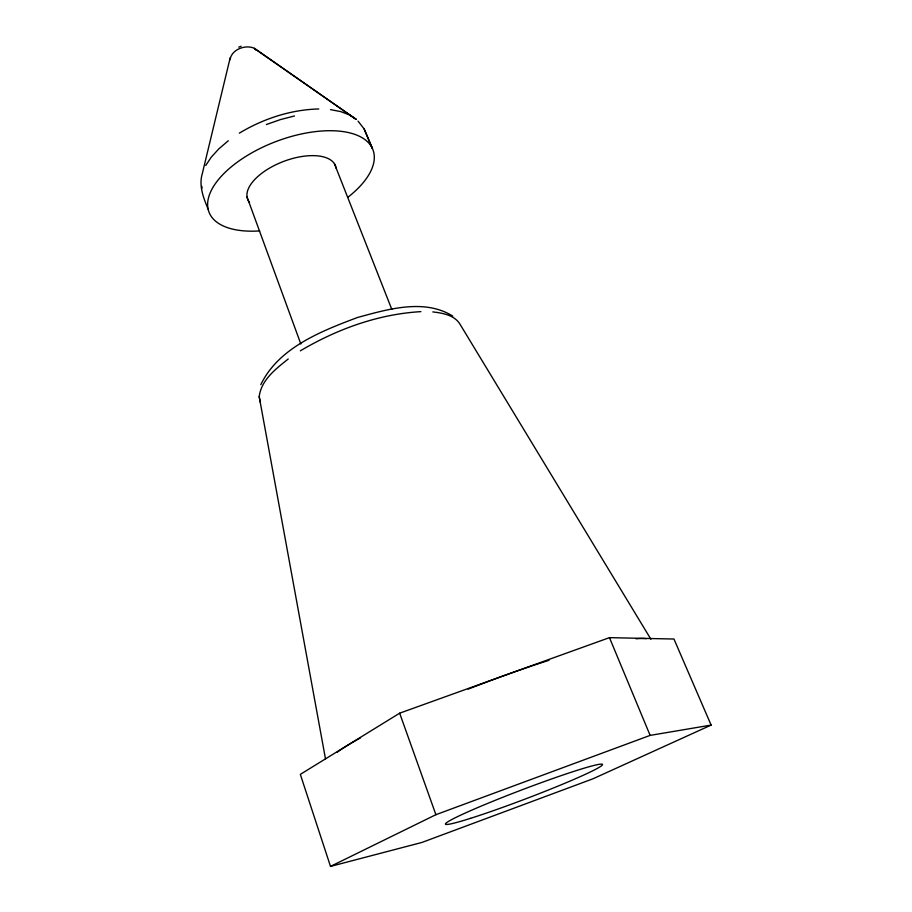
<?xml version="1.0" encoding="UTF-8"?>
<svg xmlns="http://www.w3.org/2000/svg" width="912" height="912" viewBox="0 0 912 912"><rect width="100%" height="100%" fill="white"/><g stroke="black" fill="none" stroke-linecap="round" stroke-linejoin="round"><path stroke-width="1.37" d="M230.109 59.747C231.283 49.453 245.67 44.221 254.425 48.336L355.942 119.21M325.47 758.761L259.202 396.629C261.197 379.905 276.005 368.79 288.226 358.975M230.246 57.547L202.327 173.531C198.565 185.717 203.547 197.972 208.107 209.133M260.786 384.693C278.639 347.563 321.355 331.124 357.561 317.467C387.6 309.339 424.137 298.258 452.751 316.088M205.736 165.46L211.288 157.138L218.869 148.827L228.296 140.744M399.661 713.184L300.333 774.368L330.497 866.4L421.914 842.449L593.039 778.768L711.121 725.086L673.957 639.027L609.467 637.648L399.661 713.184L435.902 814.69L330.497 866.4M300.333 350.835C336.904 329.175 378.241 314.104 420.899 311.642M239.32 133.152C263.272 118.765 290.711 109.645 318.767 108.973M238.762 47.128L241.133 46.227M435.902 814.69L650.131 735.391L711.121 725.086M266.384 124.522L280.383 119.597L294.485 115.961M432.812 311.915C442.844 313.101 454.814 315.096 460.286 324.683L650.929 639.278M330.475 109.611L340.792 111.617L349.421 114.912L356.182 119.369L254.87 48.781M254.425 48.336L256.09 50.16M358.028 121.114L364.127 128.911L372.313 148.291L364.127 128.911M609.467 637.648L650.131 735.391M334.453 163.772L391.807 309.373M247.072 197.049L300.835 343.995M259.202 396.629L260.308 402.317M201.814 186.39L202.042 188.123M337.098 752.309A174.272 20.93 -20.8 0 1 360.502 737.854M468.164 689.153A174.272 20.93 -20.8 0 1 549.013 660.299M636.086 638.81A174.272 20.93 -20.8 0 1 646.346 638.662M259.681 230.918A87.712 42.169 -20.8 0 1 219.074 178.82A87.712 42.169 -20.8 0 1 343.106 131.59A87.712 42.169 -20.8 0 1 347.746 197.38M249.523 202.418A46.991 22.561 -20.8 0 1 282.344 161.903A46.991 22.561 -20.8 0 1 336.106 168.196M470.569 818.326A84.075 4.879 -20.8 0 0 600.62 766.433A84.075 4.879 -20.8 0 0 500.677 798.125A84.075 4.879 -20.8 0 0 470.569 818.326"/></g></svg>
